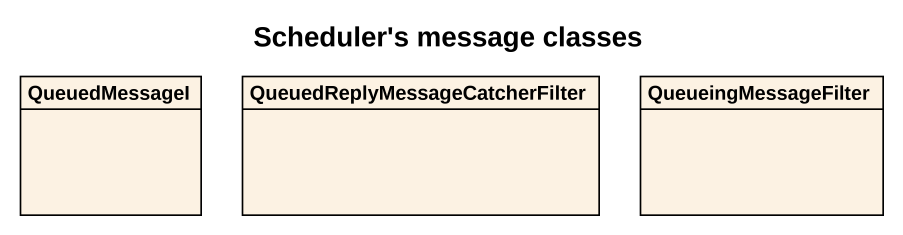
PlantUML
@startuml
title Scheduler's message classes
hide circle
hide empty members
class QueuedMessageI
class "QueuedReplyMessageCatcherFilter" as QueuedReplyMessageCatcherFil
class QueueingMessageFilter
@enduml
